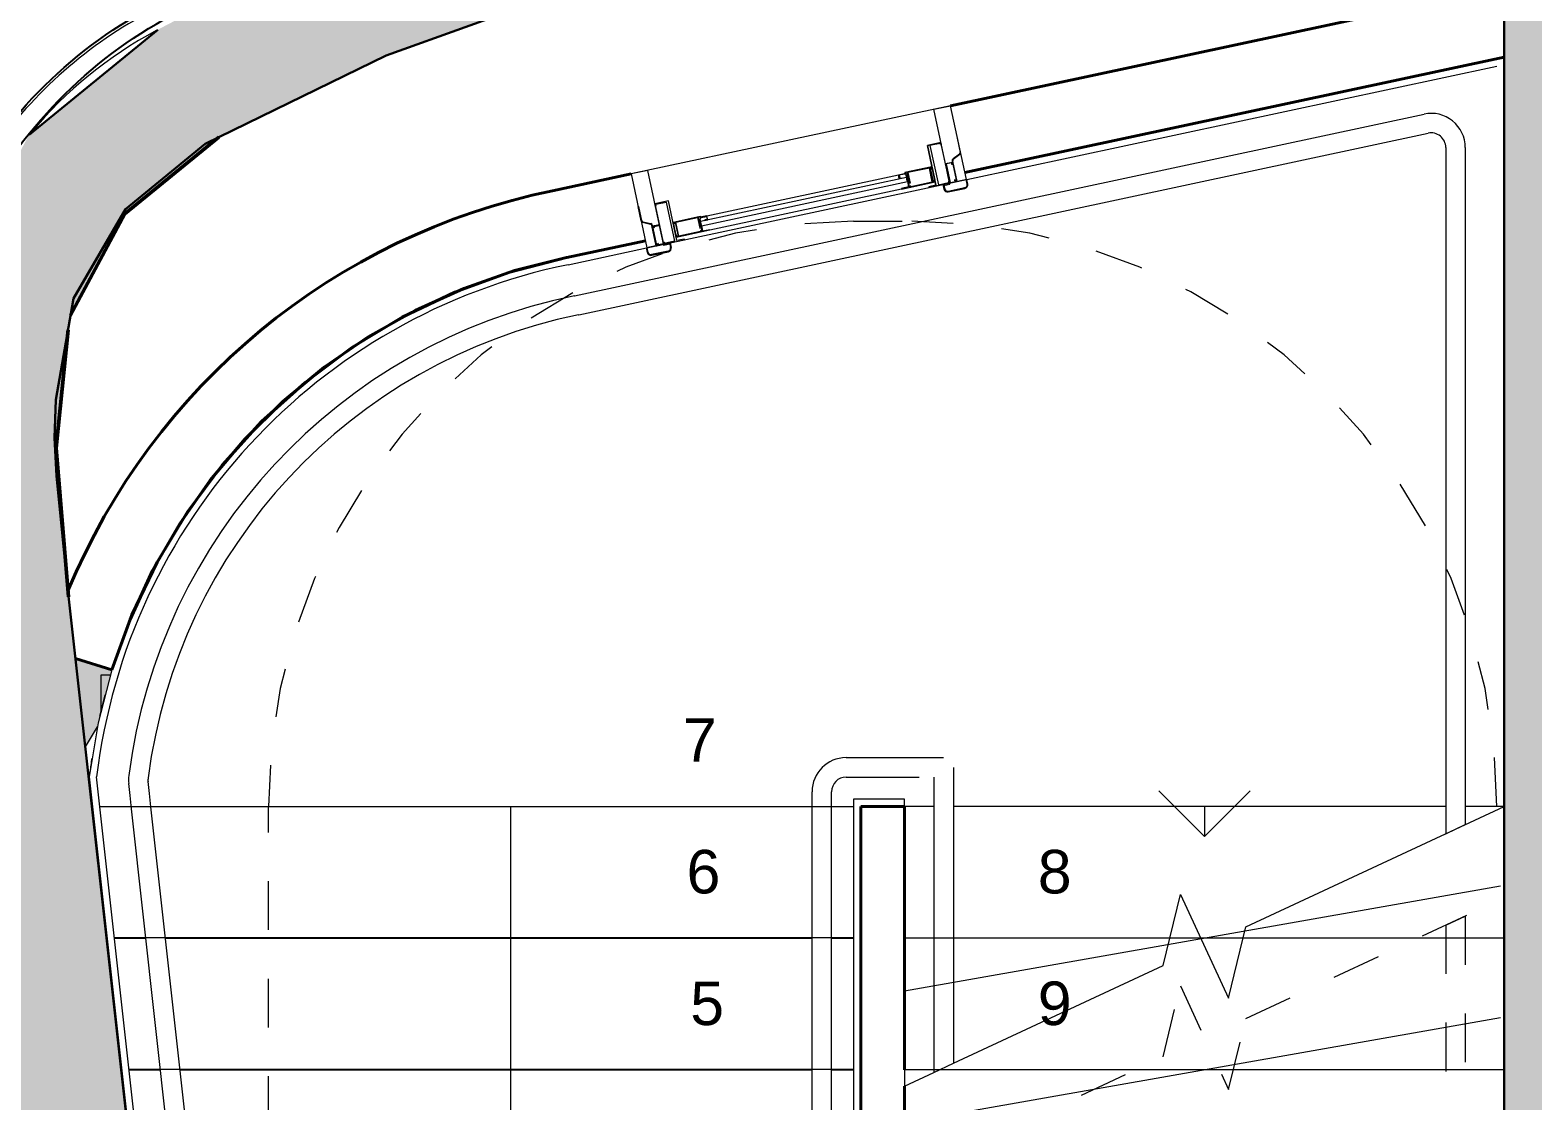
# Model space of a CAD drawing. Extents: x -14.2 to 52.3, y 3.7 to 90.9.
# Drawn here: x 5.128 to 8.211, y 24.09 to 26.286 of the extents above; entities that cross this region are included whole.
import ezdxf

# ---------------------------------------------------------------- set-up
doc = ezdxf.new("R2010")
doc.units = 0
doc.linetypes.add('limpo_PINI-PSG-PE-0102-LAZ-R00$0$DAA_Traço Ponto', pattern=[10, 5, -2.5, 0, -2.5])
doc.linetypes.add('limpo_PINI-PSG-PE-0102-LAZ-R00$0$Projeção', pattern=[0.396875, 0.238125, -0.15875])
for name, color, linetype, lineweight in [('limpo_PINI-PSG-PE-0102-LAZ-R00$0$_Acima _ Corrimãos superiores', 7, 'limpo_PINI-PSG-PE-0102-LAZ-R00$0$Projeção', 5), ('limpo_PINI-PSG-PE-0102-LAZ-R00$0$A-DETL', 1, 'Continuous', 5), ('limpo_PINI-PSG-PE-0102-LAZ-R00$0$A-DETL-GENF', 1, 'Continuous', 5), ('limpo_PINI-PSG-PE-0102-LAZ-R00$0$A-FLOR-OVHD', 1, 'limpo_PINI-PSG-PE-0102-LAZ-R00$0$Projeção', 5), ('limpo_PINI-PSG-PE-0102-LAZ-R00$0$A-GLAZ', 151, 'Continuous', 5), ('limpo_PINI-PSG-PE-0102-LAZ-R00$0$A-WALL', 1, 'Continuous', 5), ('limpo_PINI-PSG-PE-0102-LAZ-R00$0$A-WALL-FNSH', 1, 'Continuous', 40), ('limpo_PINI-PSG-PE-0102-LAZ-R00$0$Corrimãos superiores', 7, 'Continuous', 5), ('limpo_PINI-PSG-PE-0102-LAZ-R00$0$S-BEAM', 12, 'Continuous', 5), ('limpo_PINI-PSG-PE-0102-LAZ-R00$0$S-COLS', 52, 'Continuous', 5), ('limpo_PINI-PSG-PE-0102-LAZ-R00$0$S-FSTN', 2, 'Continuous', 5), ('limpo_PINI-PSG-PE-0102-LAZ-R00$0$S-STRS', 31, 'Continuous', 5), ('limpo_PINI-PSG-PE-0102-LAZ-R00$0$S-STRS-ANNO', 31, 'Continuous', 5), ('limpo_PINI-PSG-PE-0102-LAZ-R00$0$S-STRS-MBND', 31, 'limpo_PINI-PSG-PE-0102-LAZ-R00$0$Projeção', 5)]:
    doc.layers.add(name, color=color, linetype=linetype, lineweight=lineweight)
for name, color, linetype in [('limpo_PINI-PSG-PE-0102-LAZ-R00$0$PA_EXTE_3', 3, 'Continuous'), ('limpo_PINI-PSG-PE-0102-LAZ-R00$0$XR_ARQT', 7, 'Continuous'), ('XR_ARQT', 7, 'Continuous')]:
    doc.layers.add(name, color=color, linetype=linetype)
doc.layers.add('PA_VEGE_AUX2', color=6, linetype='Continuous', plot=False)
doc.styles.add('limpo_PINI-PSG-PE-0102-LAZ-R00$0$Arial_1', font='arial.ttf', dxfattribs={"height": 89.296875})

# ---------------------------------------------------------------- blocks, each defined once
blk = doc.blocks.new('limpo_PINI-PSG-PE-0102-LAZ-R00$0$TQS - Escada Família83 - TQS - Escada Família83-708089-5PPE_008_LAZER__P_A_0_09_')
at = {"layer": 'limpo_PINI-PSG-PE-0102-LAZ-R00$0$S-FSTN', "color": 130, "lineweight": 18}
for p, q in [((-872.8, 300), (-936.3, 300)), ((-250, 300), (-785.6, 300)), ((-250, 30), (-1408, 30)), ((-1525, -240), (-1525, -464.5)), ((-250, -240), (-1525, -240)), ((-250, -464.5), (-250, -300)), ((-1525, -464.5), (-250, -464.5))]:
    blk.add_line(p, q, dxfattribs=at)
blk = doc.blocks.new('limpo_PINI-PSG-PE-0102-LAZ-R00$0$TQS - Escada Família84 - TQS - Escada Família84-708791-5PPE_008_LAZER__P_A_0_09_')
at = {"layer": 'limpo_PINI-PSG-PE-0102-LAZ-R00$0$S-FSTN', "color": 130, "lineweight": 18}
for p, q in [((-3128.2, 840), (-3108.5, 840)), ((-3128.2, 766.1), (-3128.2, 840))]:
    blk.add_line(p, q, dxfattribs=at)
blk = doc.blocks.new('limpo_PINI-PSG-PE-0102-LAZ-R00$0$PINI-EST-PE-1101-TQR-R20_rvt-1-5PPE_008_LAZER__P_A_0_09_')
at = {"layer": 'limpo_PINI-PSG-PE-0102-LAZ-R00$0$S-BEAM'}
blk.add_hatch(color=10, dxfattribs=at).paths.add_polyline_path([(-2638.7, 1492.8), (-2613.1, 1511.4), (-2626.6, 1501.8)])
h = blk.add_hatch(color=50, dxfattribs=at)
h.paths.add_polyline_path([(-3160.5, 692.5), (-3135.5, 733.1), (-3130.8, 756.8), (-3105.9, 850), (-3180.6, 873.1), (-3160.9, 695.5)])
h.paths.add_polyline_path([(-3195.8, 1012.3), (-3187.1, 1031.1), (-3196.1, 1016.4)])
h.paths.add_polyline_path([(-2958.6, 1161.8), (-2946.6, 1180.2), (-2951.3, 1173.9)])
h.paths.add_polyline_path([(-2890.8, 1255.2), (-2878.9, 1270.2), (-2886.6, 1260.9)])
h.paths.add_polyline_path([(-2814.5, 1342), (-2798.1, 1359.3), (-2803.6, 1354)])
h.paths.add_polyline_path([(-2730.2, 1421.4), (-2709.4, 1439.7), (-2718.3, 1432.3)])
at = {"layer": 'limpo_PINI-PSG-PE-0102-LAZ-R00$0$S-COLS'}
h = blk.add_hatch(color=8, dxfattribs=at)
h.paths.add_polyline_path([(-3194.8, 1000), (-3219.9, 1308.6), (-3196, 1547.3), (-3220.9, 1403.7), (-3224.1, 1326), (-3218.8, 1237.6), (-3195.6, 1007.4)])
h.paths.add_polyline_path([(-3190.8, 1577.4), (-3078.4, 1785.9), (-2886.7, 1942.6), (-2915, 1928.8), (-3078.4, 1794.7), (-3184.8, 1612)])
h.paths.add_polyline_path([(-2242.1, 2218.5), (-2142, 2249.9), (-1897, 2320.9), (-2160, 2248)])
h.paths.add_polyline_path([(-932.9, 2811.2), (-389.8, 2926), (445.9, 3105.2), (-874.4, 2823.6)])
at = {"layer": 'limpo_PINI-PSG-PE-0102-LAZ-R00$0$S-BEAM', "color": 55, "lineweight": 18}
for p, q in [((-3187.1, 1031.1), (-3196.1, 1016.4)), ((-3160.5, 692.5), (-3135.5, 733.1))]:
    blk.add_line(p, q, dxfattribs=at)
at = {"layer": 'limpo_PINI-PSG-PE-0102-LAZ-R00$0$S-COLS', "color": 7, "lineweight": 50}
for p, q in [((-3079.3, 1785.1), (-2886.7, 1942.6)), ((-3190.8, 1577.4), (-3079.3, 1785.1)), ((-3220.2, 1305.5), (-3196, 1547.3)), ((-3194.8, 1000), (-3220.2, 1305.5))]:
    blk.add_line(p, q, dxfattribs=at)
at = {"layer": 'limpo_PINI-PSG-PE-0102-LAZ-R00$0$S-FSTN', "color": 55, "lineweight": 18}
for name in ['limpo_PINI-PSG-PE-0102-LAZ-R00$0$TQS - Escada Família84 - TQS - Escada Família84-708791-5PPE_008_LAZER__P_A_0_09_', 'limpo_PINI-PSG-PE-0102-LAZ-R00$0$TQS - Escada Família83 - TQS - Escada Família83-708089-5PPE_008_LAZER__P_A_0_09_']:
    blk.add_blockref(name, (0, 0), dxfattribs=at)
blk = doc.blocks.new('limpo_PINI-PSG-PE-0102-LAZ-R00$0$DAA_003_VEN_FIX_1FO - 0_60x0_60m 2-2892851-5PPE_008_LAZER__P_A_0_09_')
at = {"layer": 'limpo_PINI-PSG-PE-0102-LAZ-R00$0$A-DETL-GENF'}
for p, q in [((-300, 70), (-335, 70)), ((335, 70), (-335, 70)), ((-335, 70), (-335, -85)), ((-300, -54.5), (-300, 70)), ((300, 70), (335, 70)), ((300, -54.5), (300, 70)), ((335, -85), (335, 70)), ((-334, 1.9), (-335, 1.9)), ((-335, -28.2), (-335, 1.9)), ((-334, 1.9), (-334, -28)), ((-300, -3.8), (-300, 0.2)), ((-271.6, 0.2), (-300, 0.2)), ((-271.6, 0.2), (-300, 0.2)), ((-300, 0.2), (-300, -85)), ((-271.6, -83.4), (-271.6, 0.2)), ((-271.6, -83.4), (-271.6, 0.2)), ((271.6, 0.2), (300, 0.2)), ((271.6, -83.4), (271.6, 0.2)), ((300, 0.2), (271.6, 0.2)), ((271.6, 0.2), (271.6, -83.4)), ((300, -3.8), (300, 0.2)), ((300, -85), (300, 0.2)), ((334, 1.9), (335, 1.9)), ((334, 1.9), (334, -28)), ((335, -28.2), (335, 1.9)), ((-298.2, -3.8), (-300, -3.8)), ((-298.2, -3.8), (-298.2, -1.3)), ((-298.2, -1.3), (-276.6, -1.3)), ((-276.6, -1.3), (-276.6, -83.4)), ((276.6, -1.3), (276.6, -83.4)), ((298.2, -1.3), (276.6, -1.3)), ((298.2, -3.8), (298.2, -1.3)), ((298.2, -3.8), (300, -3.8)), ((-332.7, -31.8), (-317.5, -38.9)), ((-332.1, -31), (-317.1, -38)), ((-315.6, -85), (-315.6, -41.9)), ((-314.6, -41.9), (-314.6, -47)), ((-314.6, -47), (-313, -47)), ((-312, -48), (-314.6, -48)), ((-314.6, -48), (-314.6, -81)), ((-313, -47), (-313, -45.7)), ((-313, -45.7), (-312, -45.7)), ((-312, -45.7), (-312, -48)), ((-271.6, -48.6), (-271.6, -72.4)), ((-200.8, -46.3), (200.8, -46.3)), ((271.6, -48.6), (271.6, -72.4)), ((312, -45.7), (312, -48)), ((313, -45.7), (312, -45.7)), ((312, -48), (314.6, -48)), ((313, -47), (313, -45.7)), ((314.6, -47), (313, -47)), ((314.6, -41.9), (314.6, -47)), ((314.6, -48), (314.6, -81)), ((315.6, -85), (315.6, -41.9)), ((332.1, -31), (317.1, -38)), ((332.7, -31.8), (317.5, -38.9)), ((-336, -85), (-334.5, -85)), ((-336, -94.5), (-336, -85)), ((-300, -85), (-336, -85)), ((-336, -85), (-336, -94.5)), ((-335, -85), (335, -85)), ((-334.5, -94.5), (-334.5, -85)), ((-315.6, -85), (-314.6, -85)), ((-314.6, -81), (-310.2, -81)), ((-314.6, -82), (-314.6, -85)), ((-313, -82), (-314.6, -82)), ((-310.2, -81), (-313, -82.7)), ((-313, -82.7), (-313, -82)), ((-298.2, -81), (-300, -81)), ((-300, -81), (-300, -85)), ((-300, -85), (-256.4, -85)), ((-298.2, -81), (-298.2, -83.4)), ((-276.6, -83.4), (-298.2, -83.4)), ((-287.5, -87.3), (-287.5, -94.5)), ((-286, -85), (-286, -94.5)), ((-286, -94.5), (-286, -85)), ((-286, -85), (-256.4, -85)), ((-256.4, -83.4), (-271.6, -83.4)), ((-256.4, -83.4), (-271.6, -83.4)), ((-256.4, -83.4), (-256.4, -85)), ((-256.4, -85), (-256.4, -83.4)), ((201, -76.5), (-201, -76.5)), ((256.4, -83.4), (256.4, -85)), ((256.4, -83.4), (271.6, -83.4)), ((271.6, -83.4), (256.4, -83.4)), ((256.4, -83.4), (256.4, -85)), ((300, -85), (256.4, -85)), ((256.4, -85), (286, -85)), ((276.6, -83.4), (298.2, -83.4)), ((286, -85), (286, -94.5)), ((286, -85), (286, -94.5)), ((287.5, -87.3), (287.5, -94.5)), ((298.2, -81), (300, -81)), ((298.2, -81), (298.2, -83.4)), ((300, -81), (300, -85)), ((336, -85), (300, -85)), ((310.2, -81), (313, -82.7)), ((314.6, -81), (310.2, -81)), ((313, -82), (314.6, -82)), ((313, -82.7), (313, -82)), ((314.6, -82), (314.6, -85)), ((315.6, -85), (314.6, -85)), ((336, -85), (334.5, -85)), ((334.5, -94.5), (334.5, -85)), ((336, -94.5), (336, -85)), ((336, -94.5), (336, -85)), ((-293.5, -100.5), (-328.5, -100.5)), ((-293.5, -102), (-328.5, -102)), ((-328.5, -102), (-293.5, -102)), ((293.5, -100.5), (328.5, -100.5)), ((293.5, -102), (328.5, -102)), ((293.5, -102), (328.5, -102))]:
    blk.add_line(p, q, dxfattribs=at)
at = {"layer": 'limpo_PINI-PSG-PE-0102-LAZ-R00$0$A-DETL-GENF', "lineweight": 15}
for p, q in [((-314.5, -44), (-314.5, -45)), ((-300, -44), (-314.5, -44)), ((-314.5, -45), (-314, -45)), ((-314, -45), (-314, -46.9)), ((-314, -46.9), (-313, -46.9)), ((-313, -46.9), (-313, -45)), ((-313, -45), (-301, -45)), ((-301, -45), (-301, -84)), ((-300, -84), (-300, -44)), ((-271.6, -44.5), (-271.6, -48.6)), ((-271.6, -44.5), (-214.5, -44.5)), ((-269.9, -48.6), (-271.6, -48.6)), ((-269.9, -46), (-267.5, -46)), ((-269.9, -46), (-269.9, -48.6)), ((-267.5, -46), (-267.5, -75)), ((-265.7, -46), (-220.5, -46)), ((-265.7, -75), (-265.7, -46)), ((-220.5, -46), (-220.5, -68.3)), ((-214.5, -46), (-219, -46)), ((-219, -46), (-219, -66)), ((-218.8, -48.8), (-218.8, -46.3)), ((-200.8, -46.3), (-218.8, -46.3)), ((-218.8, -48.8), (-217.1, -49.9)), ((-218.8, -61.4), (-217.1, -61.4)), ((-218.8, -61.4), (-218.8, -64.2)), ((-217.1, -49.9), (-217.1, -61.4)), ((-216, -62.5), (-216, -50.4)), ((216, -54.9), (-216, -54.9)), ((-214.5, -44.5), (-214.5, -46)), ((-213, -47.4), (-201.9, -47.4)), ((-206.9, -53.8), (-206.9, -54.9)), ((-201.9, -53.8), (-206.9, -53.8)), ((-206.9, -54.9), (-200.8, -54.9)), ((-201.9, -47.4), (-201.9, -53.8)), ((-200.8, -54.9), (-200.8, -46.3)), ((200.8, -54.9), (200.8, -46.3)), ((200.8, -46.3), (218.8, -46.3)), ((206.9, -54.9), (200.8, -54.9)), ((201.9, -47.4), (201.9, -53.8)), ((213, -47.4), (201.9, -47.4)), ((201.9, -53.8), (206.9, -53.8)), ((206.9, -53.8), (206.9, -54.9)), ((214.5, -44.5), (214.5, -46)), ((271.6, -44.5), (214.5, -44.5)), ((214.5, -46), (219, -46)), ((216, -62.5), (216, -50.4)), ((218.8, -48.8), (217.1, -49.9)), ((217.1, -49.9), (217.1, -61.4)), ((218.8, -61.4), (217.1, -61.4)), ((218.8, -48.8), (218.8, -46.3)), ((218.8, -61.4), (218.8, -64.2)), ((219, -46), (219, -66)), ((265.7, -46), (220.5, -46)), ((220.5, -46), (220.5, -68.3)), ((265.7, -75), (265.7, -46)), ((269.9, -46), (267.5, -46)), ((267.5, -46), (267.5, -75)), ((269.9, -46), (269.9, -48.6)), ((269.9, -48.6), (271.6, -48.6)), ((271.6, -44.5), (271.6, -48.6)), ((300, -44), (314.5, -44)), ((300, -84), (300, -44)), ((301, -45), (301, -84)), ((313, -45), (301, -45)), ((313, -46.9), (313, -45)), ((314, -46.9), (313, -46.9)), ((314, -45), (314, -46.9)), ((314.5, -45), (314, -45)), ((314.5, -44), (314.5, -45)), ((-314.6, -82), (-313, -82)), ((-314.5, -84), (-314, -84)), ((-314.5, -84), (-314.5, -85)), ((-314.5, -85), (-290, -85)), ((-314, -82), (-313, -82)), ((-314, -84), (-314, -82)), ((-313, -82), (-313, -84)), ((-301, -84), (-313, -84)), ((-290, -84), (-300, -84)), ((-300, -87.3), (-300, -85)), ((-287.5, -87.3), (-300, -87.3)), ((-290, -85), (-290, -84)), ((-269.9, -72.4), (-271.6, -72.4)), ((-271.6, -76.5), (-271.6, -72.4)), ((-201, -76.5), (-271.6, -76.5)), ((-269.9, -75), (-269.9, -72.4)), ((-269.9, -75), (-267.5, -75)), ((-220.5, -75), (-265.7, -75)), ((-220.5, -68.3), (-217.5, -68.3)), ((-220.5, -73.6), (-220.5, -75)), ((-218.4, -74.8), (-219.8, -73.3)), ((-217.5, -66), (-219, -66)), ((-217.7, -64.2), (-218.8, -64.2)), ((-217.7, -62.5), (-216, -62.5)), ((-217.7, -64.2), (-217.7, -62.5)), ((-217.5, -63.9), (-216, -63.9)), ((-217.5, -66), (-217.5, -63.9)), ((-217.5, -68.3), (-217.5, -74.4)), ((-216, -63.9), (216, -63.9)), ((-216, -63.9), (-216, -75)), ((-216, -75), (-201, -75)), ((-201, -75), (-201, -76.5)), ((201, -75), (201, -76.5)), ((216, -75), (201, -75)), ((201, -76.5), (271.6, -76.5)), ((217.7, -62.5), (216, -62.5)), ((217.5, -63.9), (216, -63.9)), ((216, -63.9), (216, -75)), ((217.5, -66), (217.5, -63.9)), ((217.5, -66), (219, -66)), ((220.5, -68.3), (217.5, -68.3)), ((217.5, -68.3), (217.5, -74.4)), ((217.7, -64.2), (217.7, -62.5)), ((217.7, -64.2), (218.8, -64.2)), ((218.4, -74.8), (219.8, -73.3)), ((220.5, -73.6), (220.5, -75)), ((220.5, -75), (265.7, -75)), ((269.9, -75), (267.5, -75)), ((269.9, -72.4), (271.6, -72.4)), ((269.9, -75), (269.9, -72.4)), ((271.6, -76.5), (271.6, -72.4)), ((287.5, -87.3), (300, -87.3)), ((290, -84), (300, -84)), ((290, -85), (290, -84)), ((314.5, -85), (290, -85)), ((300, -87.3), (300, -85)), ((301, -84), (313, -84)), ((313, -82), (313, -84)), ((314, -82), (313, -82)), ((314.6, -82), (313, -82)), ((314, -84), (314, -82)), ((314.5, -84), (314, -84)), ((314.5, -84), (314.5, -85))]:
    blk.add_line(p, q, dxfattribs=at)
at = {"layer": 'limpo_PINI-PSG-PE-0102-LAZ-R00$0$A-DETL-GENF'}
for centre, radius, start, end in [((-330.7, -28), 4.26, 181.9593, 243.11), ((-330.7, -28), 3.28, 180, 244.994), ((330.7, -28), 3.28, 295.006, 360), ((330.7, -28), 4.26, 296.89, 358.0407), ((-318.9, -41.9), 3.28, 0, 64.994), ((-318.9, -41.9), 4.26, 359.0919, 64.994), ((318.9, -41.9), 4.26, 115.006, 180.9081), ((318.9, -41.9), 3.28, 115.006, 180), ((-328.5, -94.5), 7.5, 179.999, 269.999), ((-328.5, -94.5), 7.5, 179.999, 269.999), ((-328.5, -94.5), 6, 179.999, 269.999), ((-293.5, -94.5), 7.5, 269.999, 359.999), ((-293.5, -94.5), 6, 269.999, 359.999), ((-293.5, -94.5), 7.5, 269.999, 359.999), ((293.5, -94.5), 7.5, 179.999, 269.999), ((293.5, -94.5), 7.5, 179.999, 269.999), ((293.5, -94.5), 6, 179.999, 269.999), ((328.5, -94.5), 7.5, 269.999, 359.999), ((328.5, -94.5), 6, 269.999, 359.999), ((328.5, -94.5), 7.5, 269.999, 359.999)]:
    blk.add_arc(centre, radius, start, end, dxfattribs=at)
at = {"layer": 'limpo_PINI-PSG-PE-0102-LAZ-R00$0$A-DETL-GENF', "lineweight": 15}
for centre, radius, start, end in [((-213, -50.4), 3, 90.001, 180.001), ((213, -50.4), 3, 359.9989, 89.9989), ((-220.1, -73.6), 0.391, 45, 180), ((-218, -74.4), 0.511, 225, 0), ((218, -74.4), 0.511, 179.9999, 314.9999), ((220.1, -73.6), 0.391, 359.9999, 134.9999)]:
    blk.add_arc(centre, radius, start, end, dxfattribs=at)
blk = doc.blocks.new('limpo_PINI-PSG-PE-0102-LAZ-R00$0$Tipo de corrimão superior - Corrimão superior_Interno_-V4-5PPE_008_LAZER__P_A_0_09_')
at = {"layer": 'limpo_PINI-PSG-PE-0102-LAZ-R00$0$_Acima _ Corrimãos superiores'}
for p, q in [((-1420, -163.1), (-1380, -144.4)), ((-1380, -144.4), (-1380, -1037.5)), ((-1420, -163.1), (-1420, -1037.5)), ((-1420, -1037.5), (-1420, -1065)), ((-1380, -1037.5), (-1380, -1065)), ((-1420, -1065), (-1420, -1605)), ((-1380, -1065), (-1380, -1605)), ((-1525, -1675), (-1525, -1635)), ((-1450, -1635), (-1525, -1635)), ((-1450, -1675), (-1525, -1675))]:
    blk.add_line(p, q, dxfattribs=at)
for radius in [30, 70]:
    blk.add_arc((-1450, -1605), radius, 270, 0, dxfattribs=at)
at = {"layer": 'limpo_PINI-PSG-PE-0102-LAZ-R00$0$Corrimãos superiores', "color": 50}
for p, q in [((-1600, 670), (-1450, 670)), ((-1450, 670), (-1400, 670)), ((-1380, 650), (-1380, 627.6)), ((-1600, 630), (-1450, 630)), ((-1420, 630), (-1420, 627.6)), ((-1420, 627.6), (-1420, 24.4)), ((-1380, 627.6), (-1380, 43.1)), ((-1670, 585), (-1670, 600)), ((-1630, 585), (-1630, 600)), ((-1670, 557.5), (-1670, 585)), ((-1670, -1307.5), (-1670, 557.5)), ((-1630, 557.5), (-1630, 585)), ((-1630, -1307.5), (-1630, 557.5)), ((-1420, 24.4), (-1380, 43.1)), ((-1670, -1335), (-1670, -1307.5)), ((-1630, -1335), (-1630, -1307.5)), ((-1670, -2160), (-1670, -1335)), ((-1630, -2160), (-1630, -1335)), ((-1525, -2190), (-1600, -2190)), ((-1525, -2230), (-1525, -2190)), ((-1525, -2230), (-1600, -2230))]:
    blk.add_line(p, q, dxfattribs=at)
for centre, radius, start, end in [((-1600, 600), 70, 90, 180), ((-1600, 600), 30, 90, 180), ((-1600, -2160), 70, 180, 270), ((-1600, -2160), 30, 180, 270)]:
    blk.add_arc(centre, radius, start, end, dxfattribs=at)
blk = doc.blocks.new('limpo_PINI-PSG-PE-0102-LAZ-R00$0$Tipo de corrimão superior - Corrimão superior_Interno_-V6-5PPE_008_LAZER__P_A_0_09_')
at = {"layer": 'limpo_PINI-PSG-PE-0102-LAZ-R00$0$_Acima _ Corrimãos superiores'}
for p, q in [((-370, 326.5), (-330, 345.2)), ((-330, 345.2), (-330, -1037.5)), ((-370, 326.5), (-370, -1037.5)), ((-370, -1037.5), (-370, -1065)), ((-330, -1037.5), (-330, -1065)), ((-370, -1065), (-370, -1890)), ((-330, -1065), (-330, -1890)), ((-330, -1890), (-370, -1890))]:
    blk.add_line(p, q, dxfattribs=at)
at = {"layer": 'limpo_PINI-PSG-PE-0102-LAZ-R00$0$Corrimãos superiores', "color": 50}
for p, q in [((-2156.9, 1617.4), (-414.6, 1989.8)), ((-2148.6, 1578.3), (-406.3, 1950.7)), ((-370, 1921.4), (-370, 855)), ((-330, 1921.4), (-330, 855)), ((-370, 855), (-370, 827.5)), ((-330, 855), (-330, 827.5)), ((-370, 827.5), (-370, 514)), ((-330, 827.5), (-330, 532.7)), ((-3068.9, 592.1), (-3071.6, 616.7)), ((-3029.1, 596.5), (-3031.9, 621.1)), ((-3065.8, 564.8), (-3068.9, 592.1)), ((-3026.1, 569.2), (-3029.1, 596.5)), ((-2913.7, -802.8), (-3065.8, 564.8)), ((-2873.9, -798.4), (-3026.1, 569.2)), ((-370, 514), (-330, 532.7)), ((-2913.7, -802.8), (-2873.9, -798.4))]:
    blk.add_line(p, q, dxfattribs=at)
for centre, radius, start, end in [((-400, 1921.4), 70, 0, 102.067), ((-400, 1921.4), 30, 0, 102.067), ((-1925.5, 485.3), 1155.5, 101.5658, 172.634), ((-2167.3, 1666.3), 50, 281.5658, 282.067), ((-1925.5, 485.3), 1115.5, 101.5658, 172.634), ((-2159.1, 1627.1), 50, 281.5658, 282.067), ((-3002.1, 624.4), 70, 172.634, 186.3481), ((-3002.1, 624.4), 30, 172.634, 186.3481)]:
    blk.add_arc(centre, radius, start, end, dxfattribs=at)
blk = doc.blocks.new('limpo_PINI-PSG-PE-0102-LAZ-R00$0$A$C745163c0')
at = {"layer": 'limpo_PINI-PSG-PE-0102-LAZ-R00$0$A-DETL-GENF'}
blk.add_hatch(color=252, dxfattribs=at).paths.add_polyline_path([(-1214.8, -4240.4), (-735, -4240.4), (-735, -1740.4), (-1235, -1740.4), (-1235, -3990.4), (-4500, -3990.4), (-4500, -1240.4), (-5000, -1240.4), (-5000, -3990.4), (-7375.9, -3990.4), (-7544, -3977.3), (-7694.4, -3929.9), (-7830, -3850.9), (-7943.6, -3743.3), (-8030.3, -3617.5), (-8089.5, -3469.5), (-8114.5, -3320.4), (-8875.6, 3522.4), (-8899.9, 3763.3), (-8904.1, 3841), (-8900.9, 3918.7), (-8864.8, 4127), (-8758.4, 4309.7), (-8595, 4443.8), (-8223.7, 4625.3), (-7834.7, 4764.9), (-7573, 4836.9), (-7300, 4908.4), (-6554.4, 5083.1), (-6069.8, 5185.4), (-3680, 5695.9), (-3680, 4815), (-5930, 4815), (-5930, 2215), (-3480, 2215), (-3480, 2515), (-5680, 2515), (-5680, 4515), (-3480, 4515), (-3480, 5994.2), (-6362.3, 5379.1), (-6612.9, 5326.2), (-7360.2, 5151.1), (-7643.4, 5076.9), (-7910, 4999.7), (-8035.6, 4959.8), (-8155.8, 4918.9), (-8270.1, 4877), (-8378, 4833.9), (-8429.1, 4812.2), (-8561.2, 4746.2), (-8692.2, 4678), (-8956.1, 4462.1), (-9117.3, 4161.8), (-9151.3, 3822.6), (-9122.6, 3481.5), (-8362.5, -3350.9), (-8324.8, -3555.7), (-8246, -3744.2), (-8128.7, -3913.2), (-7977.8, -4052.4), (-7796.3, -4158.2), (-7597.5, -4221.6), (-7389, -4240.4), (-2219.6, -4240.4)])
at = {"layer": 'limpo_PINI-PSG-PE-0102-LAZ-R00$0$A-DETL', "color": 1, "lineweight": 30}
for p, q in [((-5930, 4815), (-5930, 2215)), ((-8223.7, 4625.3), (-7834.7, 4764.9)), ((-8692.2, 4678), (-8956.1, 4462.1)), ((-8595, 4443.8), (-8223.7, 4625.3)), ((-8758.4, 4309.7), (-8595, 4443.8)), ((-8864.8, 4127), (-8758.4, 4309.7)), ((-8900.9, 3918.7), (-8864.8, 4127)), ((-8904.1, 3841), (-8900.9, 3918.7)), ((-8899.9, 3763.3), (-8904.1, 3841)), ((-8875.6, 3522.4), (-8899.9, 3763.3)), ((-8114.5, -3320.4), (-8875.6, 3522.4))]:
    blk.add_line(p, q, dxfattribs=at)
at = {"layer": 'limpo_PINI-PSG-PE-0102-LAZ-R00$0$A-DETL', "color": 1}
for p, q in [((-7160, 2706.5), (-5937.5, 2922)), ((-7265, 2815.1), (-8780.8, 2815.1)), ((-7160, 2436.5), (-5937.5, 2652)), ((-7265, 2545.1), (-8750.9, 2545.1))]:
    blk.add_line(p, q, dxfattribs=at)
at = {"layer": 'limpo_PINI-PSG-PE-0102-LAZ-R00$0$A-DETL', "color": 1, "linetype": 'limpo_PINI-PSG-PE-0102-LAZ-R00$0$DAA_Traço Ponto'}
for p, q in [((-7145, 2815.1), (-5945, 2815.1)), ((-7145, 2545.1), (-5945, 2545.1))]:
    blk.add_line(p, q, dxfattribs=at)
at = {"layer": 'limpo_PINI-PSG-PE-0102-LAZ-R00$0$A-FLOR-OVHD'}
for p, q in [((-7265, 4285.1), (-7145, 4285.1)), ((-8465, -168.4), (-8465, 3085.1))]:
    blk.add_line(p, q, dxfattribs=at)
for centre, start, end in [((-7265, 3085.1), 90, 180), ((-7145, 3085.1), 0, 90)]:
    blk.add_arc(centre, 1200, start, end, dxfattribs=at)
at = {"layer": 'limpo_PINI-PSG-PE-0102-LAZ-R00$0$A-WALL', "color": 170, "lineweight": 40}
for p, q in [((-5930, 4765), (-7065.9, 4522.2)), ((-5930, 4621.8), (-7036.6, 4385.3)), ((-7721.1, 4382.1), (-7882.4, 4347.6)), ((-7853.1, 4210.7), (-7691.8, 4245.2)), ((-8860.6, 3388.1), (-8785.9, 3365)), ((-7250, 3085), (-7250, 385)), ((-7160, 3085), (-7250, 3085)), ((-7160, 2545), (-7160, 3085)), ((-7160, 385), (-7160, 2511.4))]:
    blk.add_line(p, q, dxfattribs=at)
at = {"layer": 'limpo_PINI-PSG-PE-0102-LAZ-R00$0$A-WALL', "color": 170, "lineweight": 40, "elevation": 0, "flags": 128}
for points in [[(-8785.9, 3365), (-8745, 3477.8), (-8693.3, 3586.2), (-8631.3, 3688.9), (-8559.6, 3785.2), (-8478.9, 3874.1), (-8390, 3954.7), (-8293.7, 4026.4), (-8190.9, 4088.3), (-8082.5, 4140), (-7969.7, 4180.9), (-7853.4, 4210.6)], [(-7853.4, 4210.6), (-7960.1, 4183.8), (-8064, 4147.5), (-8164.3, 4102.2), (-8260.1, 4048.1), (-8350.7, 3985.7), (-8435.5, 3915.5), (-8513.6, 3838), (-8584.5, 3753.9), (-8647.7, 3663.8), (-8702.6, 3568.5), (-8748.8, 3468.6), (-8785.9, 3365)], [(-7853.4, 4210.6), (-7853.3, 4210.7), (-7853.1, 4210.7)]]:
    blk.add_lwpolyline(points, dxfattribs=at)
at = {"layer": 'limpo_PINI-PSG-PE-0102-LAZ-R00$0$A-WALL', "elevation": 0, "flags": 128}
blk.add_lwpolyline([(-8833.1, 3140.2), (-8833, 3140.6), (-8833, 3141)], dxfattribs=at)
at = {"layer": 'limpo_PINI-PSG-PE-0102-LAZ-R00$0$A-WALL', "color": 170, "lineweight": 40}
blk.add_arc((-7605.5, 3000.3), 1375.5, 101.6137, 157.4915, dxfattribs=at)
at = {"layer": 'limpo_PINI-PSG-PE-0102-LAZ-R00$0$A-WALL'}
for start, end in [(111.8725, 113.808), (116.9628, 119.1155), (122.0811, 124.3318), (127.1995, 129.51), (132.3178, 134.6687), (137.4362, 139.8162), (142.5545, 144.9565), (147.6729, 150.092), (152.7913, 155.2241)]:
    blk.add_arc((-7605.5, 3000.3), 1375.5, start, end, dxfattribs=at)
at = {"layer": 'limpo_PINI-PSG-PE-0102-LAZ-R00$0$A-WALL-FNSH', "lineweight": 5}
for p, q in [((-7032.5, 4370.8), (-5945, 4603.3)), ((-7850.4, 4196), (-7689.6, 4230.3)), ((-7853.1, 4210.7), (-7853.4, 4210.6)), ((-8832.5, 3145.4), (-8586.6, 925)), ((-8571.7, 926.7), (-8817.4, 3145.3)), ((-7160, 3100), (-7265, 3100)), ((-7265, 3100), (-7265, 370)), ((-7160, 3085), (-7160, 3100))]:
    blk.add_line(p, q, dxfattribs=at)
at = {"layer": 'limpo_PINI-PSG-PE-0102-LAZ-R00$0$A-WALL-FNSH', "color": 50, "lineweight": 5, "elevation": 0, "flags": 128}
blk.add_lwpolyline([(-8785.9, 3365), (-8814.2, 3256.3), (-8832.5, 3145.4)], dxfattribs=at)
at = {"layer": 'limpo_PINI-PSG-PE-0102-LAZ-R00$0$A-WALL-FNSH', "color": 50, "lineweight": 5}
for centre, radius, start, end in [((-8281.5, 3906.7), 913.8, 117.5227, 145.073), ((-8281.5, 3906.7), 873.8, 118.2432, 140.0986), ((-7605.5, 3000.3), 1220.5, 101.5731, 173.1753)]:
    blk.add_arc(centre, radius, start, end, dxfattribs=at)
at = {"layer": 'limpo_PINI-PSG-PE-0102-LAZ-R00$0$S-STRS'}
for p, q in [((-8734.7, 3501.6), (-8735.5, 3499.9)), ((-8831.2, 3155.5), (-8831.1, 3153.9)), ((-8826.9, 3085), (-8825.8, 3085)), ((-8810.7, 3085), (-7265, 3085)), ((-7100, 3085), (-7160, 3085)), ((-6050, 3085), (-7060, 3085)), ((-5930, 3085), (-6010, 3085)), ((-8796.9, 2815), (-8795.9, 2815)), ((-8780.8, 2815), (-8716.4, 2815)), ((-8676.1, 2815), (-7350, 2815)), ((-7310, 2815), (-7265, 2815)), ((-7100, 2815), (-7160, 2815)), ((-6616.3, 2815), (-7060, 2815)), ((-6465.6, 2815), (-6552.8, 2815)), ((-8766.9, 2545), (-8766, 2545)), ((-8750.9, 2545), (-8686.4, 2545)), ((-8646.1, 2545), (-7350, 2545)), ((-7310, 2545), (-7265, 2545)), ((-7160, 2545), (-7160, 2511.4)), ((-7100, 2545), (-7160, 2545))]:
    blk.add_line(p, q, dxfattribs=at)
at = {"layer": 'limpo_PINI-PSG-PE-0102-LAZ-R00$0$S-STRS', "linetype": 'limpo_PINI-PSG-PE-0102-LAZ-R00$0$Projeção'}
for p, q in [((-8826.9, 3085), (-8825.8, 3085)), ((-8810.7, 3085), (-7265, 3085)), ((-7100, 3085), (-7160, 3085)), ((-6050, 3085), (-7060, 3085)), ((-5930, 3085), (-6010, 3085)), ((-8796.9, 2815), (-8795.9, 2815)), ((-8780.8, 2815), (-8716.4, 2815)), ((-8676.1, 2815), (-7350, 2815)), ((-7310, 2815), (-7265, 2815)), ((-7100, 2815), (-7160, 2815)), ((-6616.3, 2815), (-7060, 2815)), ((-6465.6, 2815), (-6552.8, 2815)), ((-8766.9, 2545), (-8766, 2545)), ((-8750.9, 2545), (-8686.4, 2545)), ((-8646.1, 2545), (-7350, 2545)), ((-7310, 2545), (-7265, 2545)), ((-7100, 2545), (-7160, 2545))]:
    blk.add_line(p, q, dxfattribs=at)
at = {"layer": 'limpo_PINI-PSG-PE-0102-LAZ-R00$0$S-STRS'}
for start, end in [(107.1314, 107.3332), (112.7028, 113.0913), (118.3031, 118.8506), (123.9903, 124.6113), (129.7992, 130.3738), (150.2931, 150.4541), (165.3045, 167.3978), (171.4395, 172.784)]:
    blk.add_arc((-7605.5, 3000.3), 1235.5, start, end, dxfattribs=at)
at = {"layer": 'limpo_PINI-PSG-PE-0102-LAZ-R00$0$S-STRS-ANNO'}
for p, q in [((-6545, 3023.2), (-6638.8, 3117)), ((-6545, 3023.2), (-6451.3, 3117)), ((-7967.6, 2815), (-7967.6, 3085)), ((-6545, 3085), (-6545, 3023.2)), ((-7967.6, 2545), (-7967.6, 2815)), ((-7967.6, 2275), (-7967.6, 2545))]:
    blk.add_line(p, q, dxfattribs=at)
at = {"layer": 'limpo_PINI-PSG-PE-0102-LAZ-R00$0$S-STRS-MBND', "linetype": 'Continuous'}
for p, q in [((-6460, 2837.8), (-5930, 3085)), ((-6630, 2758.6), (-6594.5, 2904.4)), ((-6594.5, 2904.4), (-6495.5, 2692)), ((-6495.5, 2692), (-6460, 2837.8)), ((-7060, 2558.1), (-6630, 2758.6)), ((-7160, 2511.4), (-7100, 2539.4))]:
    blk.add_line(p, q, dxfattribs=at)
at = {"layer": 'limpo_PINI-PSG-PE-0102-LAZ-R00$0$S-STRS-MBND'}
for p, q in [((-6460, 2650.3), (-5930, 2897.5)), ((-5930, 2815), (-6106.9, 2815)), ((-5930, 2815), (-6106.9, 2815)), ((-6630, 2571.1), (-6594.5, 2716.9)), ((-6594.5, 2716.9), (-6495.5, 2504.5)), ((-6495.5, 2504.5), (-6460, 2650.3)), ((-7160, 2323.9), (-6630, 2571.1)), ((-6514.4, 2545), (-6686, 2545)), ((-6514.4, 2545), (-6686, 2545)), ((-5930, 2545), (-6485.6, 2545)), ((-5930, 2545), (-6485.6, 2545))]:
    blk.add_line(p, q, dxfattribs=at)
at = {"lineweight": 5}
blk.add_blockref('limpo_PINI-PSG-PE-0102-LAZ-R00$0$PINI-EST-PE-1101-TQR-R20_rvt-1-5PPE_008_LAZER__P_A_0_09_', (-5680, 2515), dxfattribs=at)
at = {"layer": 'limpo_PINI-PSG-PE-0102-LAZ-R00$0$A-GLAZ', "rotation": 12.06704608025933}
blk.add_blockref('limpo_PINI-PSG-PE-0102-LAZ-R00$0$DAA_003_VEN_FIX_1FO - 0_60x0_60m 2-2892851-5PPE_008_LAZER__P_A_0_09_', (-7378.8, 4383.7), dxfattribs=at)
at = {"layer": 'limpo_PINI-PSG-PE-0102-LAZ-R00$0$Corrimãos superiores', "color": 50}
for name in ['limpo_PINI-PSG-PE-0102-LAZ-R00$0$Tipo de corrimão superior - Corrimão superior_Interno_-V6-5PPE_008_LAZER__P_A_0_09_', 'limpo_PINI-PSG-PE-0102-LAZ-R00$0$Tipo de corrimão superior - Corrimão superior_Interno_-V4-5PPE_008_LAZER__P_A_0_09_']:
    blk.add_blockref(name, (-5680, 2515), dxfattribs=at)
at = {"layer": 'limpo_PINI-PSG-PE-0102-LAZ-R00$0$S-STRS-ANNO', "char_height": 89.3, "width": 82.416, "attachment_point": 1, "line_spacing_factor": 0.941778, "style": 'limpo_PINI-PSG-PE-0102-LAZ-R00$0$Arial_1'}
for s, insert in [('7', (-7614.8, 3265.8)), ('6', (-7607.3, 2995.8)), ('8', (-6886.9, 2995.8)), ('5', (-7599.8, 2725.8)), ('9', (-6886.9, 2725.8))]:
    blk.add_mtext(s, dxfattribs=dict(at, insert=insert))
blk = doc.blocks.new('limpo_PINI-PSG-PE-0102-LAZ-R00')
at = {"layer": 'limpo_PINI-PSG-PE-0102-LAZ-R00$0$XR_ARQT', "xscale": 0.001000000000038553, "yscale": 0.001000000000038553, "zscale": 0.001000000000038553}
blk.add_blockref('limpo_PINI-PSG-PE-0102-LAZ-R00$0$A$C745163c0', (14.124, 21.592), dxfattribs=at)
at = {"layer": 'limpo_PINI-PSG-PE-0102-LAZ-R00$0$PA_EXTE_3'}
blk.add_lwpolyline([(-6.8309, 30.1217), (-6.8309, 29.5717), (1.0024, 29.5717, -0.380245), (5.0534, 25.9702, -0.15318), (5.4842, 26.3485, -0.051352), (6.2009, 26.6348, -0.019858), (9.3398, 27.3537), (10.689, 27.6419), (10.4248, 28.1877, 0.34637), (9.8687, 28.4586), (8.0412, 28.0619, -0.156136), (6.8274, 28.1789), (-2.7988, 32.3152, 0.328425), (-3.9537, 32.0462), (-5.2996, 30.4719, -0.219284), (-6.0597, 30.1217)], format="xyb", close=True, dxfattribs=at)

msp = doc.modelspace()

# ---------------------------------------------------------------- linework, layer by layer
at = {"layer": 'PA_VEGE_AUX2'}
msp.add_lwpolyline([(-6.8309, 30.1217), (-6.8309, 29.5717), (1.0024, 29.5717, -0.380245), (5.0534, 25.9702, -0.15318), (5.4842, 26.3485, -0.051352), (6.2009, 26.6348, -0.019858), (9.3398, 27.3537), (10.689, 27.6419), (10.4248, 28.1877, 0.34637), (9.8687, 28.4586), (8.0412, 28.0619, -0.156136), (6.8274, 28.1789), (-2.7988, 32.3152, 0.328425), (-3.9537, 32.0462), (-5.2996, 30.4719, -0.219284), (-6.0597, 30.1217)], format="xyb", close=True, dxfattribs=at)

# ---------------------------------------------------------------- next in the draw order: block references
at = {"layer": 'XR_ARQT'}
msp.add_blockref('limpo_PINI-PSG-PE-0102-LAZ-R00', (-0.0418, 0.017), dxfattribs=at)

doc.saveas('drawing.dxf')
